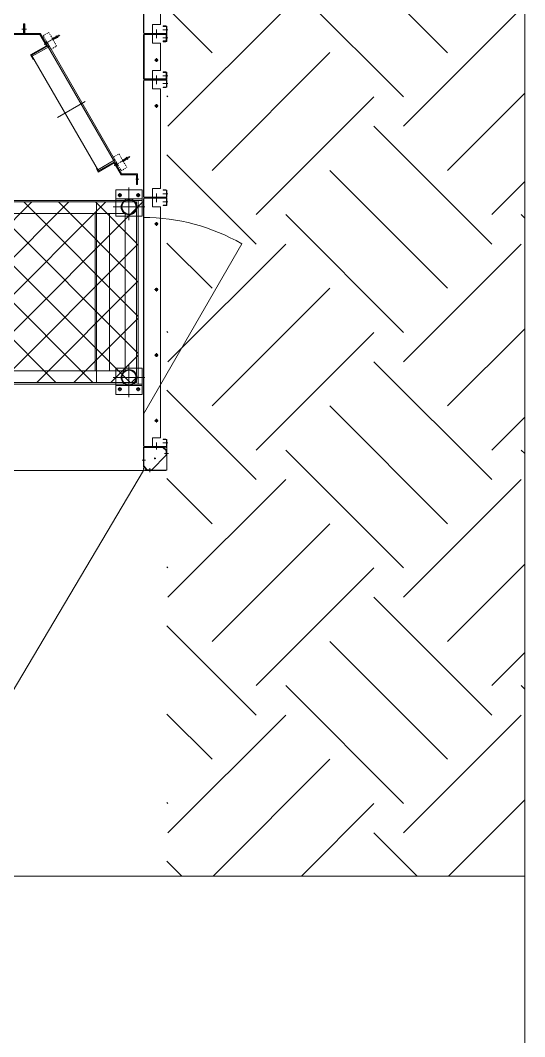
# Model space of a CAD drawing. Header units: millimetres. Extents: x -131970 to 468030, y -148196 to 152489.
# Drawn here: x 63109 to 65033, y 133538 to 137413 of the extents above; entities that cross this region are included whole.
import ezdxf
from ezdxf.xclip import XClip

# ---------------------------------------------------------------- set-up
doc = ezdxf.new("R2010")
doc.units = ezdxf.units.MM
doc.header["$LTSCALE"] = 500
doc.header["$XCLIPFRAME"] = 2
for name, pattern in [('BUILDING PLAN$1$CENTER', [2, 1.25, -0.25, 0.25, -0.25]), ('PHANTOM', [2.5, 1.25, -0.25, 0.25, -0.25, 0.25, -0.25]), ('TOP VIEW OF ASU$0$DGN Style 4', [1.6, 0.8, -0.4, 0, -0.4])]:
    doc.linetypes.add(name, pattern=pattern)
doc.layers.get('0').update_dxf_attribs({"linetype": 'CONTINUOUS'})
for name, color, linetype, lineweight in [('0 DIMENSION', 1, 'CONTINUOUS', 13), ('0 E DUCT', 11, 'CONTINUOUS', 18), ('0 REF', 8, 'PHANTOM', 9), ('TOP VIEW OF ASU$0$0 ASU PANEL', 152, 'CONTINUOUS', 18), ('TOP VIEW OF ASU$0$0 DIMENSION', 1, 'CONTINUOUS', 13), ('TOP VIEW OF ASU$0$bagfilter', 183, 'CONTINUOUS', 0)]:
    doc.layers.add(name, color=color, linetype=linetype, lineweight=lineweight)
doc.layers.add('BUILDING PLAN$0$CL', color=1, linetype='BUILDING PLAN$1$CENTER')

# ---------------------------------------------------------------- blocks, each defined once
blk = doc.blocks.new('BUILDING PLAN')
at = {"layer": 'BUILDING PLAN$0$CL', "color": 8, "lineweight": 9, "ltscale": 500}
blk.add_line((-24967.5, 0), (-24967.5, -34804), dxfattribs=at)
blk = doc.blocks.new('*U257')
at = {"layer": 'TOP VIEW OF ASU$0$bagfilter', "linetype": 'TOP VIEW OF ASU$0$DGN Style 4'}
for p, q in [((-2169.93591, -3042.861584), (1311.480822, 2976.829684)), ((193.007433, 2041.605083), (243.071553, 2128.170572)), ((193.007433, 2041.605083), (1058.662326, 1540.963888)), ((1108.726446, 1627.529377), (243.071553, 2128.170572)), ((866.779607, 2807.131737), (366.138412, 1941.476844)), ((866.779607, 2807.131737), (1386.172542, 2506.74702)), ((1386.172542, 2506.74702), (885.531348, 1641.092127)), ((1058.662326, 1540.963888), (1108.726446, 1627.529377)), ((-798.899086, -272.724509), (-2150.630312, -2609.99272)), ((-2150.630312, -2609.99272), (-1804.368355, -2810.249198)), ((-1959.238798, -1879.571402), (-1780.185787, -1569.9722)), ((-1894.294324, -1966.056793), (-1374.066292, -2266.924478)), ((-452.637129, -472.980987), (-1804.368355, -2810.249198)), ((-1786.107819, -1979.699641), (-1607.054809, -1670.100439)), ((-1780.185787, -1569.9722), (-1087.661873, -1970.485156)), ((-1644.651536, -1648.35682), (-836.495813, -250.980889)), ((-1439.845862, -2179.956119), (-1260.792851, -1870.356917)), ((-1266.714883, -2280.084358), (-1087.661873, -1970.485156)), ((-1223.196124, -1892.100536), (-415.040402, -494.724606))]:
    blk.add_line(p, q, dxfattribs=at)
at = {"layer": 'TOP VIEW OF ASU$0$bagfilter', "linetype": 'TOP VIEW OF ASU$0$DGN Style 4', "extrusion": (0, 0, -1)}
for centre, radius, start, end in [((1824.172499, -1845.77314), 139.230843, 254.133755, 345.951106), ((1387.1629, -1689.374708), 493.402083, 276.129436, 323.955424), ((1304.779563, -2146.157856), 139.230843, 254.133755, 345.951106)]:
    blk.add_arc(centre, radius, start, end, dxfattribs=at)
at = {"layer": 'TOP VIEW OF ASU$0$bagfilter', "linetype": 'TOP VIEW OF ASU$0$DGN Style 4'}
blk.add_3dface([(-3222.732778, 1129.070983), (1971.196515, -1874.7763), (3222.799503, 289.360933), (-1971.129791, 3293.208215)], dxfattribs=at)
blk = doc.blocks.new('TOP VIEW OF ASU$0$A$C67D1724F')
at = {"layer": 'TOP VIEW OF ASU$0$0 ASU PANEL'}
for p, q in [((-946, 0), (-4, 0)), ((-950, -4), (-950, -86)), ((-948.4, -4), (-948.4, -86.500243)), ((-946, -1.6), (-4, -1.6)), ((-1.6, -86), (-1.6, -4)), ((0, -86), (0, -4)), ((-933.531787, -50), (-959.517217, -50)), ((-935, -73.609726), (-935, -93.830373)), ((-921.6, -86), (-921.6, -75)), ((-920, -75), (-921.6, -75)), ((-920, -86), (-920, -75)), ((-35, -65), (-915, -65)), ((-850, -57), (-850, -43)), ((-600, -57), (-600, -43)), ((-350, -57), (-350, -43)), ((-100, -57), (-100, -43)), ((-30, -86), (-30, -75)), ((-28.4, -75), (-30, -75)), ((-28.4, -86), (-28.4, -75)), ((-16.468213, -50), (9.517217, -50)), ((-15, -73.609726), (-15, -93.830373)), ((-946, -88.4), (-924, -88.4)), ((-946, -90), (-924, -90)), ((-4, -88.4), (-26, -88.4)), ((-4, -90), (-26, -90))]:
    blk.add_line(p, q, dxfattribs=at)
at = {"layer": 'TOP VIEW OF ASU$0$0 ASU PANEL', "ltscale": 0.01}
for p, q in [((-948.4, -35), (-915, -35)), ((-915, -35), (-915, -65)), ((-2, -35), (-35, -35)), ((-35, -35), (-35, -65))]:
    blk.add_line(p, q, dxfattribs=at)
at = {"layer": 'TOP VIEW OF ASU$0$0 ASU PANEL', "flags": 128}
for points in [[(-843, -50), (-857, -50)], [(-593, -50), (-607, -50)], [(-343, -50), (-357, -50)], [(-93, -50), (-107, -50)]]:
    blk.add_lwpolyline(points, dxfattribs=at)
at = {"layer": 'TOP VIEW OF ASU$0$0 ASU PANEL'}
for centre in [(-850, -50), (-600, -50), (-350, -50), (-100, -50)]:
    blk.add_circle(centre, 5, dxfattribs=at)
for centre, radius, start, end in [((-946, -4), 4, 90, 180), ((-4, -4), 4, 0, 90), ((-946, -4), 2.4, 90, 180), ((-4, -4), 2.4, 0, 90), ((-924, -86), 4, 270, 0), ((-924, -86), 2.4, 270, 0), ((-4, -86), 4, 270, 0), ((-4, -86), 2.4, 270, 0)]:
    blk.add_arc(centre, radius, start, end, dxfattribs=at)
at = {"layer": 'TOP VIEW OF ASU$0$0 ASU PANEL', "extrusion": (0, 0, -1)}
for centre, radius in [((946, -86), 4), ((26, -86), 4), ((26, -86), 2.4)]:
    blk.add_arc(centre, radius, 270, 0, dxfattribs=at)
blk.add_ellipse((-946, -86.500243), major_axis=(-2.4, 0), ratio=0.7915653965, start_param=4.7123889804, end_param=6.2831853072, dxfattribs=at)
blk = doc.blocks.new('TOP VIEW OF ASU$0$A$C224963CC')
at = {"layer": 'TOP VIEW OF ASU$0$0 ASU PANEL'}
for p, q in [((0, 4), (0, 86)), ((3, 3), (3, 87)), ((3, 87), (27, 87)), ((4, 90), (26, 90)), ((15, 73.609726), (15, 93.830373)), ((27, 87), (27, 75)), ((30, 86), (30, 75)), ((145, 86), (145, 75)), ((172, 87), (148, 87)), ((148, 87), (148, 75)), ((171, 90), (149, 90)), ((160, 73.609726), (160, 93.830373)), ((172, 3), (172, 87)), ((175, 4), (175, 86)), ((175, 4), (175, 86)), ((16.468213, 50), (-9.517217, 50)), ((30, 75), (27, 75)), ((35, 65), (140, 65)), ((75, 57), (75, 43)), ((75, 57), (75, 43)), ((145, 75), (148, 75)), ((158.531787, 50), (184.517217, 50)), ((172, 3), (3, 3)), ((171, 0), (4, 0))]:
    blk.add_line(p, q, dxfattribs=at)
at = {"layer": 'TOP VIEW OF ASU$0$0 ASU PANEL', "ltscale": 0.01}
for p, q in [((35, 35), (35, 65)), ((140, 35), (140, 65)), ((1.6, 35), (35, 35)), ((173.4, 35), (140, 35))]:
    blk.add_line(p, q, dxfattribs=at)
at = {"layer": 'TOP VIEW OF ASU$0$0 ASU PANEL', "flags": 128}
for points in [[(68, 50), (82, 50)], [(82, 50), (68, 50)]]:
    blk.add_lwpolyline(points, dxfattribs=at)
at = {"layer": 'TOP VIEW OF ASU$0$0 ASU PANEL'}
blk.add_circle((75, 50), 5, dxfattribs=at)
blk.add_circle((75, 50), 5, dxfattribs=at)
at = {"layer": 'TOP VIEW OF ASU$0$0 ASU PANEL', "extrusion": (0, 0, -1)}
for centre, start, end in [((-4, 86), 0, 90), ((-171, 86), 90, 180)]:
    blk.add_arc(centre, 4, start, end, dxfattribs=at)
at = {"layer": 'TOP VIEW OF ASU$0$0 ASU PANEL'}
for centre, start, end in [((26, 86), 0, 90), ((149, 86), 90, 180), ((4, 4), 180, 270), ((171, 4), 270, 0)]:
    blk.add_arc(centre, 4, start, end, dxfattribs=at)
blk = doc.blocks.new('TOP VIEW OF ASU$0$FLASHING 2 CS_11')
at = {"lineweight": 0}
for p, q in [((-2, -21), (-2, 61)), ((-1, -21), (-1, 61)), ((2, 65), (84, 65)), ((2, 64), (84, 64)), ((63, 55.743472), (63, 69.643645)), ((87, 61), (87, 55)), ((88, 55), (87, 55)), ((88, 61), (88, 55)), ((6.672883, 0), (-6.72729, 0)), ((8, -24), (2, -24)), ((8, -25), (2, -25)), ((8, -24), (8, -25))]:
    blk.add_line(p, q, dxfattribs=at)
at = {"lineweight": 0, "extrusion": (0, 0, -1)}
for centre, radius, start, end in [((-2, 61), 4, 0, 90), ((-2, 61), 3, 0, 90), ((-84, 61), 4, 90, 180), ((-84, 61), 3, 90, 180), ((-2, -21), 4, 270, 360), ((-2, -21), 3, 270, 360)]:
    blk.add_arc(centre, radius, start, end, dxfattribs=at)
blk = doc.blocks.new('TOP VIEW OF ASU$0$A$C496A3A5B')
at = {"layer": 'TOP VIEW OF ASU$0$0 ASU PANEL', "lineweight": 0, "extrusion": (0, 0, -1)}
for p, q in [((25, 81.743472), (25, 95.643645)), ((32, 87), (87, 32)), ((-3.653125, 50), (7.199471, 50)), ((47.301701, 44), (40.698299, 44)), ((44, 40.698299), (44, 47.301701)), ((50, -4.968243), (50, 8.029321)), ((82.327117, 25), (95.72729, 25))]:
    blk.add_line(p, q, dxfattribs=at)
at = {"layer": 'TOP VIEW OF ASU$0$0 ASU PANEL', "lineweight": 0, "flags": 128}
blk.add_lwpolyline([(87, 32), (89, 32), (89, 15.010821, -0.215533), (87.642512, 12.007967), (75.130215, 0.997146, -0.182397), (72.487703, 0), (4, 0, -0.414214), (0, 4), (0, 72.487703, -0.182397), (0.997146, 75.130215), (12.007967, 87.642512, -0.215533), (15.010821, 89), (32, 89), (32, 87), (15, 87), (15.010821, 87, 0.215533), (13.509394, 86.321256), (2.498573, 73.808959, 0.182397), (2, 72.487703), (2, 72.5), (2, 4, 0.414214), (4, 2), (72.5, 2), (72.487703, 2, 0.182397), (73.808959, 2.498573), (86.321256, 13.509394, 0.215533), (87, 15.010821), (87, 15), (87, 32)], format="xyb", dxfattribs=at)
at = {"layer": 'TOP VIEW OF ASU$0$0 ASU PANEL', "lineweight": 0, "extrusion": (0, 0, -1)}
blk.add_blockref('TOP VIEW OF ASU$0$FLASHING 2 CS_11', (-88, 25), dxfattribs=at)
blk = doc.blocks.new('A$C422a65fa')
at = {"layer": 'TOP VIEW OF ASU$0$0 ASU PANEL'}
for p, q in [((1800, -4516.468213), (1800, -4490.482783)), ((1750, -4946), (1750, -4504)), ((1751.6, -4946), (1751.6, -4504)), ((1754, -4500), (1836, -4500)), ((1754, -4501.6), (1836.500243, -4501.6)), ((1823.609726, -4515), (1843.830373, -4515)), ((1836, -4528.4), (1825, -4528.4)), ((1825, -4530), (1825, -4528.4)), ((1836, -4530), (1825, -4530)), ((1838.4, -4504), (1838.4, -4526)), ((1840, -4504), (1840, -4526)), ((1815, -4535), (1815, -4915)), ((1807, -4600), (1793, -4600)), ((1807, -4600), (1793, -4600)), ((1836, -4920), (1825, -4920)), ((1825, -4920), (1825, -4921.6)), ((1754, -4948.4), (1836.500243, -4948.4)), ((1754, -4950), (1836, -4950)), ((1800, -4933.531787), (1800, -4959.517217)), ((1823.609726, -4935), (1843.830373, -4935)), ((1836, -4921.6), (1825, -4921.6)), ((1838.4, -4946), (1838.4, -4924)), ((1840, -4946), (1840, -4924))]:
    blk.add_line(p, q, dxfattribs=at)
at = {"layer": 'TOP VIEW OF ASU$0$0 ASU PANEL', "ltscale": 0.01}
for p, q in [((1785, -4501.6), (1785, -4535)), ((1785, -4535), (1815, -4535)), ((1785, -4915), (1815, -4915)), ((1785, -4948.4), (1785, -4915))]:
    blk.add_line(p, q, dxfattribs=at)
at = {"layer": 'TOP VIEW OF ASU$0$0 ASU PANEL', "flags": 128}
for points in [[(1800, -4593), (1800, -4607)], [(1800, -4607), (1800, -4593)]]:
    blk.add_lwpolyline(points, dxfattribs=at)
at = {"layer": 'TOP VIEW OF ASU$0$0 ASU PANEL'}
blk.add_circle((1800, -4600), 5, dxfattribs=at)
blk.add_circle((1800, -4600), 5, dxfattribs=at)
for centre, radius, start, end in [((1754, -4504), 4, 90, 180), ((1754, -4504), 2.4, 90, 180), ((1836, -4526), 4, 270, 0), ((1836, -4526), 2.4, 270, 0), ((1836, -4924), 4, 0, 90), ((1754, -4946), 4, 180, 270), ((1754, -4946), 2.4, 180, 270), ((1836, -4924), 2.4, 0, 90)]:
    blk.add_arc(centre, radius, start, end, dxfattribs=at)
at = {"layer": 'TOP VIEW OF ASU$0$0 ASU PANEL', "extrusion": (0, 0, -1)}
for centre, start, end in [((-1836, -4504), 90, 180), ((-1836, -4946), 180, 270)]:
    blk.add_arc(centre, 4, start, end, dxfattribs=at)
at = {"layer": 'TOP VIEW OF ASU$0$0 ASU PANEL'}
blk.add_ellipse((1836.500243, -4504), major_axis=(0, 2.4), ratio=0.7915653965, start_param=-1.5707963268, end_param=0, dxfattribs=at)
at = {"layer": 'TOP VIEW OF ASU$0$0 ASU PANEL', "extrusion": (0, 0, -1)}
blk.add_ellipse((1836.500243, -4946), major_axis=(0, -2.4), ratio=0.7915653965, start_param=-1.5707963268, end_param=0, dxfattribs=at)
at = {"layer": 'TOP VIEW OF ASU$0$0 DIMENSION', "color": 250, "linetype": 'Continuous'}
for p, q in [((1292.202433, -4324.200001), (1292.202433, -4287.200001)), ((1292.202433, -4287.200001), (1295.202433, -4287.200001)), ((1298.202433, -4287.200001), (1295.202433, -4287.200001)), ((1295.202433, -4287.200001), (1295.202433, -4327.200001)), ((1295.202433, -4287.200001), (1295.202433, -4327.200001)), ((1298.202433, -4324.200001), (1298.202433, -4287.200001)), ((1233.202433, -4324.200001), (1292.202433, -4324.200001)), ((1295.202433, -4327.200001), (1234.829856, -4327.200001)), ((1298.459223, -4307.200001), (1286.459223, -4307.200001)), ((1291.945643, -4307.200001), (1303.945643, -4307.200001)), ((1292.202433, -4303.200001), (1295.202433, -4303.200001)), ((1292.202433, -4311.200001), (1295.202433, -4311.200001)), ((1298.202433, -4303.200001), (1295.202433, -4303.200001)), ((1298.202433, -4311.200001), (1295.202433, -4311.200001)), ((1295.202433, -4327.200001), (1355.57501, -4327.200001)), ((1357.202433, -4324.200001), (1298.202433, -4324.200001)), ((1355.420233, -4327.110717), (1380.387981, -4370.282261)), ((1384.486864, -4371.377305), (1357.202433, -4324.200001)), ((1380.387981, -4370.282261), (1319.792162, -4405.327185)), ((1323.891021, -4406.422243), (1388.815162, -4368.874128)), ((1323.89105, -4406.422227), (1384.486864, -4371.377305)), ((1326.394259, -4410.750499), (1391.318348, -4373.202367)), ((1639.813893, -4812.861333), (1384.486884, -4371.377338)), ((1388.815162, -4368.874128), (1641.638966, -4806.029849)), ((1319.792162, -4405.327185), (1329.804986, -4422.640283)), ((1323.89105, -4406.422227), (1579.21806, -4847.906222)), ((1579.21806, -4847.906222), (1323.89105, -4406.422227)), ((1323.89105, -4406.422227), (1579.21806, -4847.906222)), ((1579.21806, -4847.906222), (1323.89105, -4406.422227)), ((1332.401951, -4421.13836), (1323.89105, -4406.422227)), ((1329.804986, -4422.640283), (1332.401951, -4421.13836)), ((1527.65833, -4583.1505), (1422.959084, -4643.702079)), ((1570.613402, -4839.020289), (1573.210366, -4837.518365)), ((1570.613402, -4839.020289), (1578.123019, -4852.00511)), ((1579.21806, -4847.906222), (1573.210366, -4837.518365)), ((1576.714853, -4843.577948), (1641.638965, -4806.02985)), ((1578.123019, -4852.00511), (1638.718853, -4816.960213)), ((1639.81389, -4812.861327), (1579.21806, -4847.906222)), ((1664.936571, -4862.293081), (1638.718849, -4816.960216)), ((1666.667141, -4859.293081), (1639.81389, -4812.861327)), ((1664.936571, -4862.293081), (1723.936577, -4862.293081)), ((1726.936577, -4859.293081), (1666.667141, -4859.293081)), ((1733.193367, -4879.293081), (1721.193367, -4879.293081)), ((1723.936577, -4862.293081), (1723.936577, -4899.293081)), ((1726.936577, -4875.293081), (1723.936577, -4875.293081)), ((1726.936577, -4899.293081), (1726.936577, -4859.293081)), ((1726.936577, -4899.293081), (1726.936577, -4859.293081)), ((1645.01752, -4920.200001), (1645.01752, -4960.200001)), ((1745.01752, -4920.200001), (1645.01752, -4920.200001)), ((1645.01752, -4960.200001), (1645.01752, -4920.200001)), ((1645.01752, -4920.200001), (1645.01752, -5020.200001)), ((1745.01752, -4920.200001), (1645.01752, -4920.200001)), ((1695.01752, -4910.531276), (1695.01752, -5035.67578)), ((1726.936577, -4883.293081), (1723.936577, -4883.293081)), ((1723.936577, -4899.293081), (1726.936577, -4899.293081)), ((1745.01752, -4920.200001), (1745.01752, -4960.200001)), ((1745.01752, -4960.200001), (1745.01752, -4920.200001)), ((1745.01752, -4920.200001), (1745.01752, -5020.200001)), ((-1743.98248, -4960.200001), (1730.01752, -4960.200001)), ((1745.01752, -4954.200001), (1645.01752, -4954.200001)), ((1745.01752, -4960.200001), (1645.01752, -4960.200001)), ((1667.81752, -4940.200001), (1652.21752, -4940.200001)), ((1667.81752, -4940.200001), (1652.21752, -4940.200001)), ((1660.01752, -4932.400001), (1660.01752, -4948.000001)), ((1660.01752, -4932.400001), (1660.01752, -4948.000001)), ((1722.21752, -4940.200001), (1737.81752, -4940.200001)), ((1722.21752, -4940.200001), (1737.81752, -4940.200001)), ((1730.01752, -4932.400001), (1730.01752, -4948.000001)), ((1730.01752, -4932.400001), (1730.01752, -4948.000001)), ((1730.01752, -5660.200001), (1730.01752, -4960.200001)), ((1724.01752, -4966.200001), (-1743.98248, -4966.200001)), ((1724.01752, -4966.200001), (-1519.98248, -4966.200001)), ((1324.090345, -4966.200001), (636.090345, -5654.200001)), ((728.209909, -4966.200001), (1416.209909, -5654.200001)), ((1465.511701, -4966.200001), (777.511701, -5654.200001)), ((869.631265, -4966.200001), (1557.631265, -5654.200001)), ((1606.933057, -4966.200001), (918.933057, -5654.200001)), ((1011.052622, -4966.200001), (1699.052622, -5654.200001)), ((1748.354413, -4966.200001), (1060.354413, -5654.200001)), ((1152.473978, -4966.200001), (1730.01752, -5543.743543)), ((1293.895334, -4966.200001), (1730.01752, -5402.322187)), ((1426.002115, -4966.200001), (1724.01752, -5264.215406)), ((1567.423472, -4966.200001), (1724.01752, -5122.79405)), ((1571.01752, -5654.200001), (1571.01752, -4966.200001)), ((1755.076785, -4985.050001), (1634.958255, -4985.050001)), ((1724.01752, -5654.200001), (1724.01752, -4966.200001)), ((1680.01752, -5010.200001), (-1743.98248, -5010.200001)), ((1566.01752, -5610.200001), (1566.01752, -5010.200001)), ((1621.01752, -5610.200001), (1621.01752, -5010.200001)), ((1745.01752, -5020.200001), (1645.01752, -5020.200001)), ((1680.01752, -5610.200001), (1680.01752, -5010.200001)), ((1730.01752, -5125.958251), (1201.77577, -5654.200001)), ((1730.01752, -5267.379608), (1343.197127, -5654.200001)), ((1730.01752, -5408.800965), (1484.618484, -5654.200001)), ((1730.01752, -5550.222322), (1626.039841, -5654.200001)), ((-1743.98248, -5610.200001), (1680.01752, -5610.200001)), ((1645.01752, -5700.200001), (1645.01752, -5600.200001)), ((1745.01752, -5600.200001), (1645.01752, -5600.200001)), ((1695.01752, -5709.868726), (1695.01752, -5584.724222)), ((1745.01752, -5700.200001), (1745.01752, -5600.200001)), ((-1743.98248, -5654.200001), (1724.01752, -5654.200001)), ((-1519.98248, -5654.200001), (1724.01752, -5654.200001)), ((1755.076785, -5635.350001), (1634.958255, -5635.350001)), ((1724.01752, -5635.486388), (1705.303907, -5654.200001)), ((-1743.98248, -5660.200001), (1730.01752, -5660.200001)), ((1645.01752, -5700.200001), (1645.01752, -5660.200001)), ((1745.01752, -5660.200001), (1645.01752, -5660.200001)), ((1645.01752, -5660.200001), (1645.01752, -5700.200001)), ((1745.01752, -5666.200001), (1645.01752, -5666.200001)), ((1667.81752, -5680.200001), (1652.21752, -5680.200001)), ((1667.81752, -5680.200001), (1652.21752, -5680.200001)), ((1660.01752, -5688.000001), (1660.01752, -5672.400001)), ((1660.01752, -5688.000001), (1660.01752, -5672.400001)), ((1722.21752, -5680.200001), (1737.81752, -5680.200001)), ((1722.21752, -5680.200001), (1737.81752, -5680.200001)), ((1730.01752, -5688.000001), (1730.01752, -5672.400001)), ((1730.01752, -5688.000001), (1730.01752, -5672.400001)), ((1745.01752, -5700.200001), (1745.01752, -5660.200001)), ((1745.01752, -5660.200001), (1745.01752, -5700.200001)), ((1745.01752, -5700.200001), (1645.01752, -5700.200001)), ((1745.01752, -5700.200001), (1645.01752, -5700.200001))]:
    blk.add_line(p, q, dxfattribs=at)
at = {"layer": 'TOP VIEW OF ASU$0$0 DIMENSION'}
blk.add_lwpolyline([(2125, -5125.480947, 0.131652), (1750, -5025), (1750, -5775)], format="xyb", close=True, dxfattribs=at)
at = {"layer": 'TOP VIEW OF ASU$0$0 DIMENSION', "color": 250, "linetype": 'Continuous', "extrusion": (0, 0, -1)}
for centre, radius in [((-1660.01752, -4940.200001), 6), ((-1660.01752, -4940.200001), 6), ((-1695.01752, -4985.050001), 30.15), ((-1695.01752, -4985.050001), 27.15), ((-1730.01752, -4940.200001), 6), ((-1730.01752, -4940.200001), 6)]:
    blk.add_circle(centre, radius, dxfattribs=at)
at = {"layer": 'TOP VIEW OF ASU$0$0 DIMENSION', "color": 250, "linetype": 'Continuous'}
for centre, radius in [((1695.01752, -5635.350001), 30.15), ((1695.01752, -5635.350001), 27.15), ((1660.01752, -5680.200001), 6), ((1660.01752, -5680.200001), 6), ((1730.01752, -5680.200001), 6), ((1730.01752, -5680.200001), 6)]:
    blk.add_circle(centre, radius, dxfattribs=at)
at = {"layer": 'TOP VIEW OF ASU$0$0 DIMENSION'}
for name, p, rotation in [('TOP VIEW OF ASU$0$A$C67D1724F', (1750, -3375), 89.99999999999004), ('TOP VIEW OF ASU$0$A$C67D1724F', (1750, -4950), 89.99999999999004), ('TOP VIEW OF ASU$0$A$C496A3A5B', (1750, -5900), 270)]:
    blk.add_blockref(name, p, dxfattribs=dict(at, rotation=rotation))
at = {"layer": 'TOP VIEW OF ASU$0$0 DIMENSION', "color": 250, "linetype": 'Continuous', "extrusion": (0, 0, -1), "xscale": -0.01, "yscale": 0.01, "zscale": -0.01, "rotation": 209.91512500001}
blk.add_blockref('*U257', (-1396.91501, -4345.648364, 54925.55), dxfattribs=at)
at = {"layer": 'TOP VIEW OF ASU$0$0 DIMENSION', "xscale": -1, "rotation": 270}
blk.add_blockref('TOP VIEW OF ASU$0$A$C224963CC', (1750, -4500), dxfattribs=at)
at = {"layer": 'TOP VIEW OF ASU$0$0 DIMENSION', "color": 250, "linetype": 'Continuous', "xscale": -0.01, "yscale": 0.01, "zscale": -0.01, "rotation": 89.99999999999001}
blk.add_blockref('*U257', (1668.313031, -4814.920457, -54925.55), dxfattribs=at)

msp = doc.modelspace()

# ---------------------------------------------------------------- block references
at = {"layer": '0 DIMENSION', "linetype": 'ByBlock'}
ref = msp.add_blockref('BUILDING PLAN', (90000, 145500), dxfattribs=at)
XClip(ref).set_block_clipping_path([(-40296.2847446482, -27160.9180562167), (34674.8181025925, 6489.0819437833)])

# ---------------------------------------------------------------- next in the draw order: hatches: boundary and pattern name
at = {"layer": '0 REF'}
h = msp.add_hatch(dxfattribs=at)
h.set_pattern_fill('EARTH', color=256, scale=100, angle=45)
h.set_pattern_definition([(45, (91846.9, 486901.9), (0, 898.0256), [635, -635]), (45, (91678.5, 487070.3), (0, 898.0256), [635, -635]), (45, (91510.15, 487238.7), (0, 898.0256), [635, -635]), (135, (91510.15, 487350.9), (-898.0256, 0), [635, -635]), (135, (91678.5, 487519.3), (-898.0256, 0), [635, -635]), (135, (91846.9, 487687.7), (-898.0256, 0), [635, -635])])
h.paths.add_polyline_path([(63668.21, 134150.5), (65032.5, 134150.5), (65032.5, 145491.562), (63668.21, 145491.562)])

# ---------------------------------------------------------------- next in the draw order: linework, layer by layer
at = {"layer": '0 DIMENSION', "linetype": 'ByBlock'}
msp.add_lwpolyline([(59332.508, 145491.562), (65032.5, 145491.562), (65032.5, 134150.5), (59332.508, 134150.5)], close=True, dxfattribs=at)
at = {"layer": '0 E DUCT', "linetype": 'ByBlock'}
for p, q in [((63578.21, 135696.742), (60078.21, 135696.742)), ((63078.21, 134851.535), (63578.21, 135696.742))]:
    msp.add_line(p, q, dxfattribs=at)

# ---------------------------------------------------------------- next in the draw order: block references
at = {"layer": '0 DIMENSION', "linetype": 'ByBlock'}
msp.add_blockref('A$C422a65fa', (61828.21, 141686.742), dxfattribs=at)

doc.saveas('drawing.dxf')
